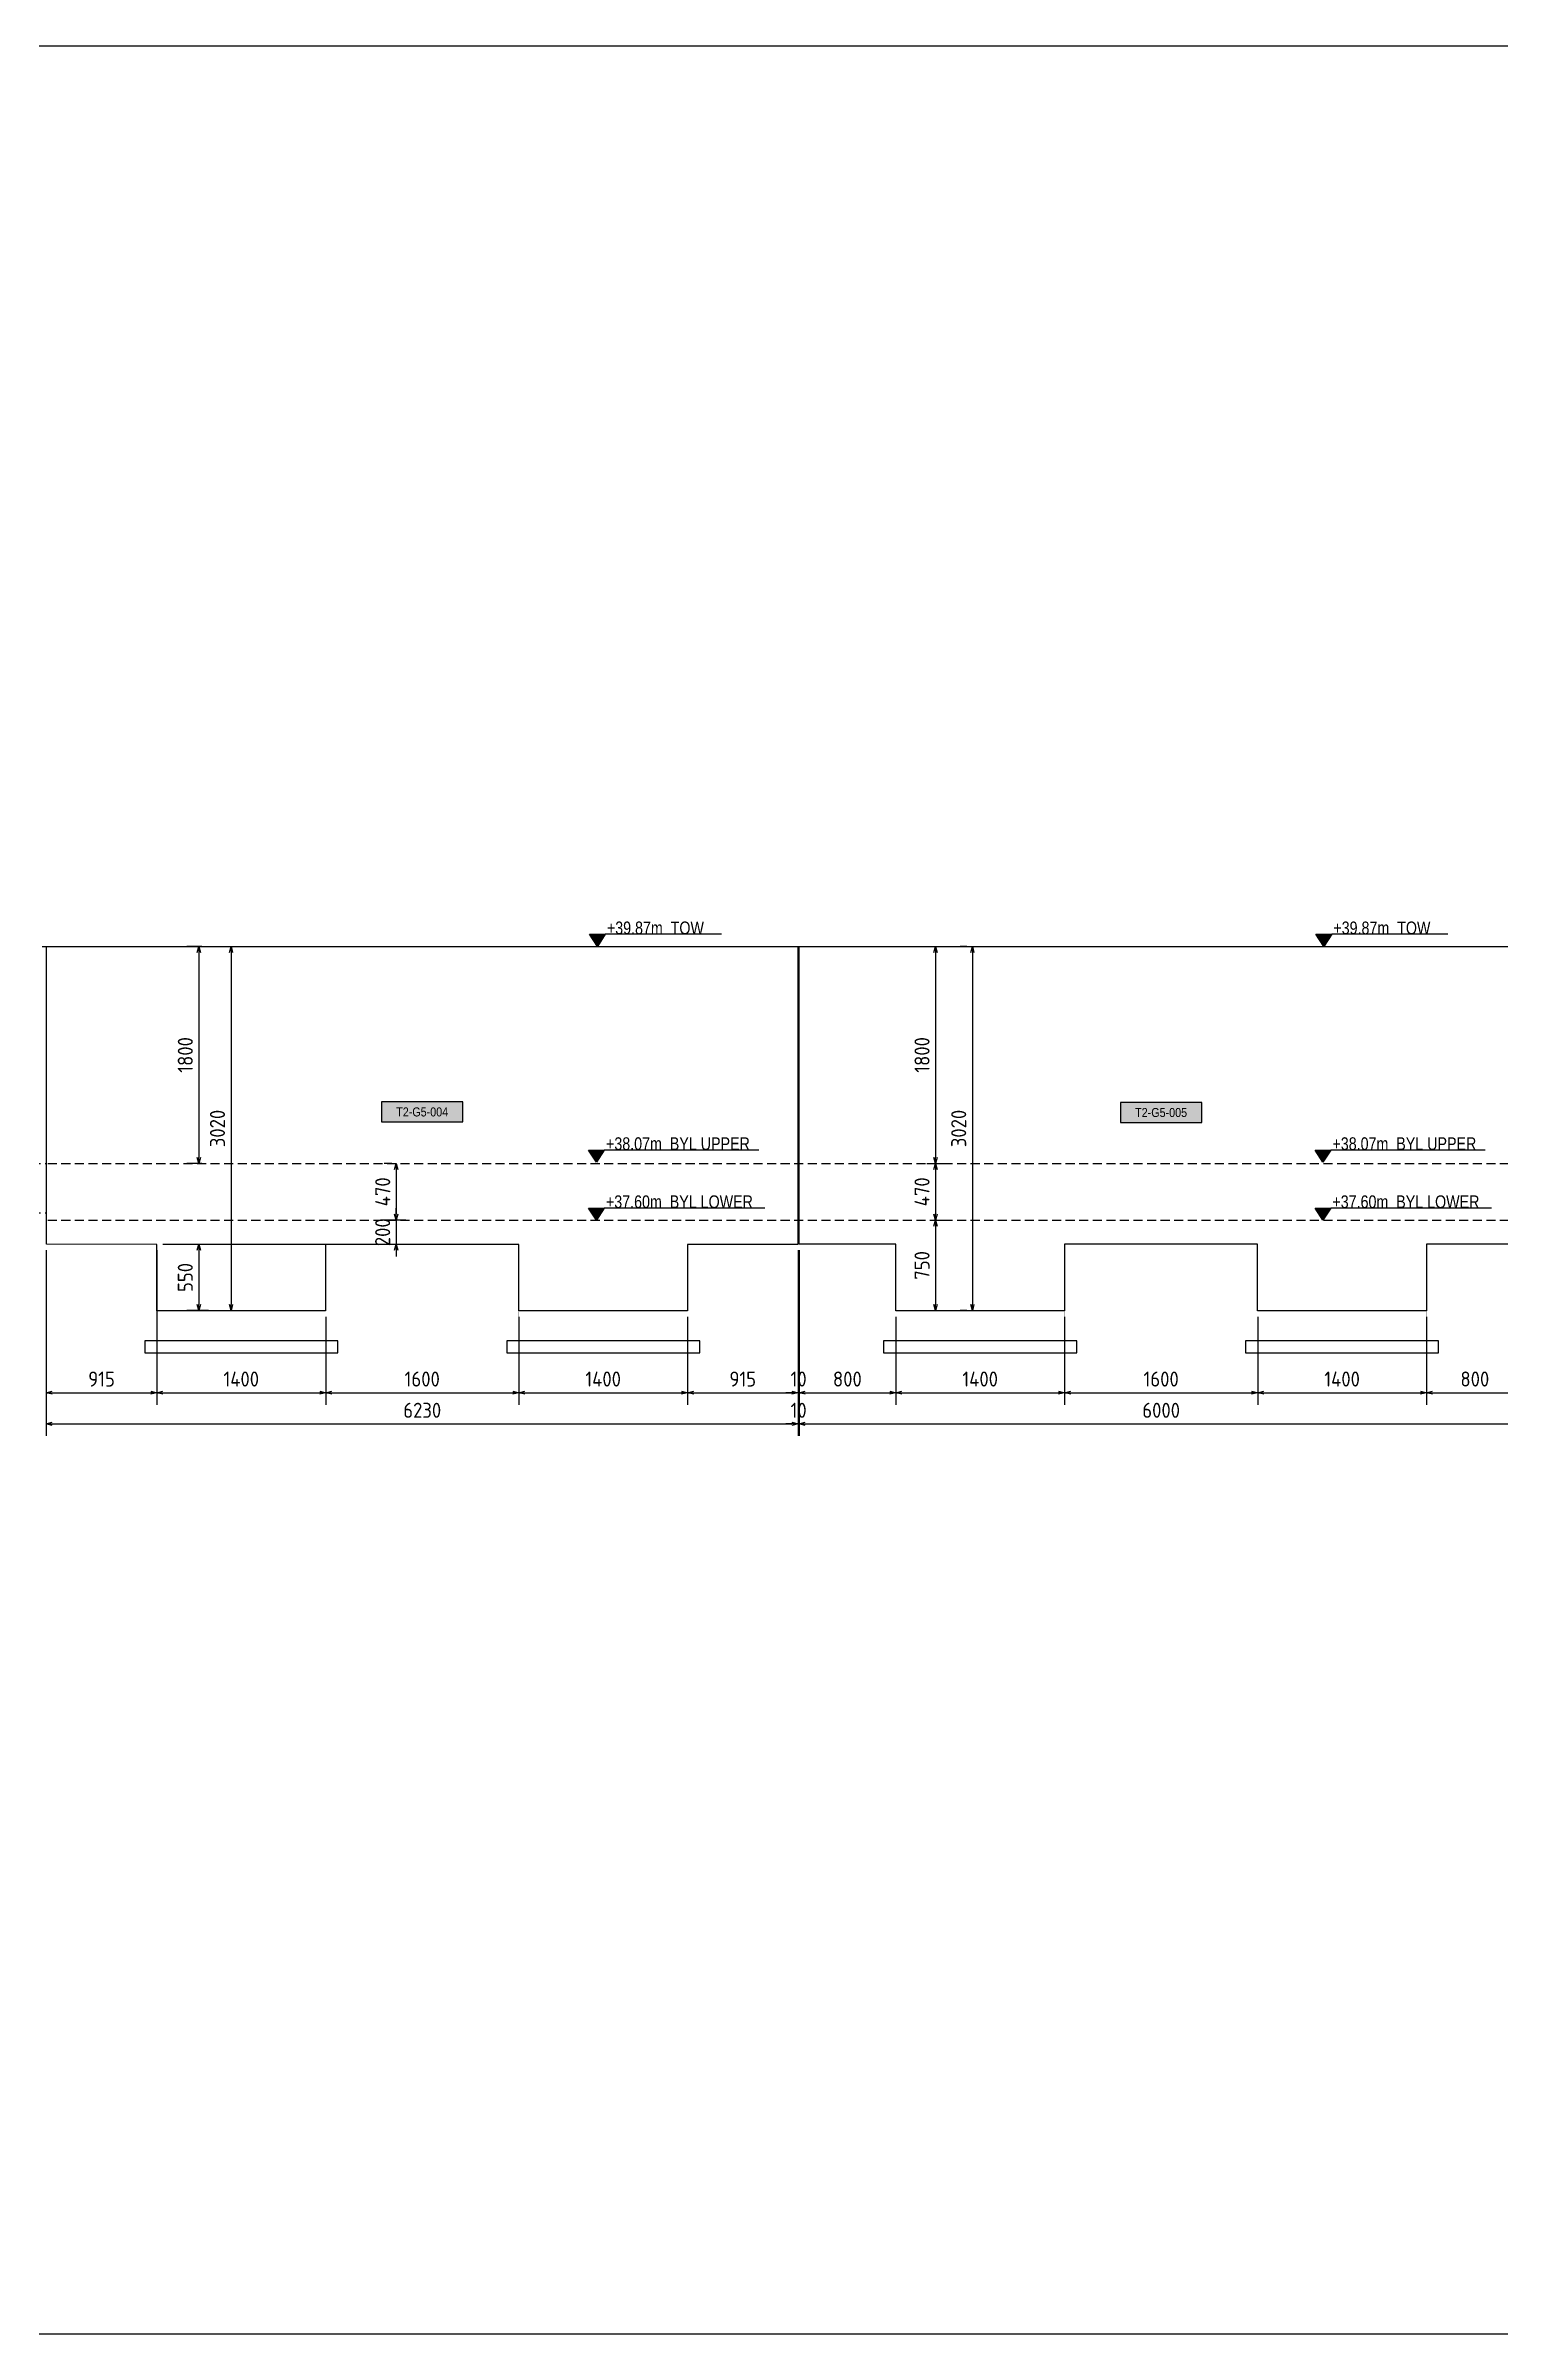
# Model space of a CAD drawing. Header units: centimetres. Extents: x -6122352 to 4157695, y -1694241 to 1947892.
# Drawn here: x 3341737 to 3353801, y 760801 to 779771 of the extents above; entities that cross this region are included whole.
import ezdxf
from ezdxf.enums import TextEntityAlignment as Align

# ---------------------------------------------------------------- set-up
doc = ezdxf.new("R2010")
doc.units = ezdxf.units.CM
doc.header["$MEASUREMENT"] = 0
doc.header["$PDMODE"] = 66
doc.header["$PDSIZE"] = 100
doc.linetypes.add('DASHED2', pattern=[0.375, 0.25, -0.125])
doc.linetypes.add('HIDDEN', pattern=[0.375, 0.25, -0.125])
for name, color, linetype in [('00-MI-DIM', 7, 'Continuous'), ('@MI-TYPE-02', 6, 'Continuous'), ('JML-Dimension', 1, 'Continuous'), ('PANEL-TAGS', 7, 'Continuous'), ('SECTION', 130, 'Continuous')]:
    doc.layers.add(name, color=color, linetype=linetype)
doc.styles.add('PANELTAG_STYLE', font='arial.ttf')
doc.styles.add('Schueco-BEMSTIL', font='isocpeur.ttf', dxfattribs={"width": 0.9})
doc.styles.add('txt-Pisa-std', font='arial.ttf', dxfattribs={"width": 0.8})
doc.dimstyles.new('MI- JWC-TXT-2.5 MM', dxfattribs={"dimscale": 1.5, "dimtxt": 2.5, "dimasz": 1, "dimexe": 2, "dimexo": 1, "dimgap": 1, "dimtad": 1, "dimdec": 0, "dimdsep": 46, "dimtxsty": 'Schueco-BEMSTIL', "dimblk": 'OPEN30', "dimcen": 0, "dimdle": 2, "dimclrd": 140, "dimclre": 8, "dimclrt": 40, "dimadec": 0, "dimazin": 2, "dimtfac": 1, "dimtdec": 0, "dimtix": 1, "dimtmove": 2, "dimatfit": 3, "dimldrblk": 'OPEN', "dimfxl": 2, "dimlwd": -1, "dimlwe": -1, "dimarcsym": 0})

# ---------------------------------------------------------------- blocks, each defined once
blk = doc.blocks.new('*U1106')
at = {"layer": 'JML-Dimension'}
h = blk.add_hatch(color=10, dxfattribs=at)
h.dxf.hatch_style = 1
h.paths.add_polyline_path([(0, 0), (-1.54, 2.37), (1.54, 2.37)])
blk.add_line((24.31, 2.37), (1.54, 2.37), dxfattribs=at)
blk.add_lwpolyline([(0, 0), (-1.54, 2.37), (1.54, 2.37), (0, 0)], dxfattribs=at)
at = {"color": 5, "style": 'txt-Pisa-std', "width": 0.8}
blk.add_attdef('+0.0', text='', height=2.5, dxfattribs=at).set_placement((1.87, 2.37), align=Align.BOTTOM_LEFT)
blk = doc.blocks.new('*U1108')
at = {"layer": 'JML-Dimension'}
h = blk.add_hatch(color=10, dxfattribs=at)
h.dxf.hatch_style = 1
h.paths.add_polyline_path([(0, 0), (-1.54, 2.37), (1.54, 2.37)])
blk.add_line((31.81, 2.37), (1.54, 2.37), dxfattribs=at)
blk.add_lwpolyline([(0, 0), (-1.54, 2.37), (1.54, 2.37), (0, 0)], dxfattribs=at)
at = {"color": 5, "style": 'txt-Pisa-std', "width": 0.8}
blk.add_attdef('+0.0', text='', height=2.5, dxfattribs=at).set_placement((1.87, 2.37), align=Align.BOTTOM_LEFT)
blk = doc.blocks.new('*U1107')
at = {"layer": 'JML-Dimension'}
h = blk.add_hatch(color=10, dxfattribs=at)
h.dxf.hatch_style = 1
h.paths.add_polyline_path([(0, 0), (-1.54, 2.37), (1.54, 2.37)])
blk.add_line((33.03, 2.37), (1.54, 2.37), dxfattribs=at)
blk.add_lwpolyline([(0, 0), (-1.54, 2.37), (1.54, 2.37), (0, 0)], dxfattribs=at)
at = {"color": 5, "style": 'txt-Pisa-std', "width": 0.8}
blk.add_attdef('+0.0', text='', height=2.5, dxfattribs=at).set_placement((1.87, 2.37), align=Align.BOTTOM_LEFT)
blk = doc.blocks.new('_Open30')
at = {"color": 0, "linetype": 'ByBlock', "lineweight": -2}
for p, q in [((-1, 0.27), (0, 0)), ((0, 0), (-1, -0.27)), ((0, 0), (-1, 0))]:
    blk.add_line(p, q, dxfattribs=at)
blk = doc.blocks.new('*D1142')
at = {"layer": '00-MI-DIM', "color": 8, "transparency": 16777216}
for p, q in [((3343031, 772306), (3342905, 772306)), ((3343031, 770506), (3342905, 770506))]:
    blk.add_line(p, q, dxfattribs=at)
at = {"layer": '00-MI-DIM', "color": 140, "transparency": 16777216}
blk.add_line((3343005, 772256), (3343005, 770556), dxfattribs=at)
at = {"layer": 'Defpoints', "color": 0, "transparency": 16777216}
for p in [(3343081, 772306), (3343005, 770506), (3343081, 770506)]:
    blk.add_point(p, dxfattribs=at)
at = {"layer": '00-MI-DIM', "color": 140, "transparency": 16777216, "xscale": 50, "yscale": 50, "zscale": 50}
for p, rotation in [((3343005, 772306), 90), ((3343005, 770506), 270)]:
    blk.add_blockref('_Open30', p, dxfattribs=dict(at, rotation=rotation))
at = {"layer": '00-MI-DIM', "color": 40, "transparency": 16777216, "insert": (3342893, 771406), "char_height": 125, "attachment_point": 5, "rotation": 90, "style": 'Schueco-BEMSTIL'}
blk.add_mtext('1800', dxfattribs=at)
blk = doc.blocks.new('_Open')
at = {"color": 0, "linetype": 'ByBlock', "lineweight": -2}
for p, q in [((-1, 0), (0, 0)), ((-1, 0), (0, 0)), ((0, 0), (-1, 0))]:
    blk.add_line(p, q, dxfattribs=at)
blk = doc.blocks.new('*D1143')
at = {"layer": '00-MI-DIM', "color": 8, "transparency": 16777216}
for p, q in [((3344604, 770506), (3344542, 770506)), ((3344721, 770036), (3344542, 770036))]:
    blk.add_line(p, q, dxfattribs=at)
at = {"layer": '00-MI-DIM', "color": 140, "transparency": 16777216}
blk.add_line((3344642, 770456), (3344642, 770086), dxfattribs=at)
at = {"layer": 'Defpoints', "color": 0, "transparency": 16777216}
for p in [(3344654, 770506), (3344642, 770036), (3344771, 770036)]:
    blk.add_point(p, dxfattribs=at)
at = {"layer": '00-MI-DIM', "color": 140, "transparency": 16777216, "xscale": 50, "yscale": 50, "zscale": 50}
for p, rotation in [((3344642, 770506), 90), ((3344642, 770036), 270)]:
    blk.add_blockref('_Open30', p, dxfattribs=dict(at, rotation=rotation))
at = {"layer": '00-MI-DIM', "color": 40, "transparency": 16777216, "insert": (3344530, 770271), "char_height": 125, "attachment_point": 5, "rotation": 90, "style": 'Schueco-BEMSTIL'}
blk.add_mtext('470', dxfattribs=at)
blk = doc.blocks.new('*D1144')
at = {"layer": '00-MI-DIM', "color": 8, "transparency": 16777216}
for p, q in [((3344721, 770036), (3344541, 770036)), ((3342707, 769836), (3344741, 769836))]:
    blk.add_line(p, q, dxfattribs=at)
at = {"layer": '00-MI-DIM', "color": 140, "transparency": 16777216}
for p, q in [((3344641, 770086), (3344641, 770136)), ((3344641, 770036), (3344641, 769836)), ((3344641, 769786), (3344641, 769736))]:
    blk.add_line(p, q, dxfattribs=at)
at = {"layer": 'Defpoints', "color": 0, "transparency": 16777216}
for p in [(3344771, 770036), (3342657, 769836), (3344641, 769836)]:
    blk.add_point(p, dxfattribs=at)
at = {"layer": '00-MI-DIM', "color": 140, "transparency": 16777216, "xscale": 50, "yscale": 50, "zscale": 50}
for p, rotation in [((3344641, 770036), 270), ((3344641, 769836), 90)]:
    blk.add_blockref('_Open30', p, dxfattribs=dict(at, rotation=rotation))
at = {"layer": '00-MI-DIM', "color": 40, "transparency": 16777216, "insert": (3344529, 769936), "char_height": 125, "attachment_point": 5, "rotation": 90, "style": 'Schueco-BEMSTIL'}
blk.add_mtext('200', dxfattribs=at)
blk = doc.blocks.new('*D1145')
at = {"layer": '00-MI-DIM', "color": 8, "transparency": 16777216}
for p, q in [((3342707, 769836), (3343105, 769836)), ((3343085, 769286), (3342905, 769286))]:
    blk.add_line(p, q, dxfattribs=at)
at = {"layer": '00-MI-DIM', "color": 140, "transparency": 16777216}
blk.add_line((3343005, 769786), (3343005, 769336), dxfattribs=at)
at = {"layer": 'Defpoints', "color": 0, "transparency": 16777216}
for p in [(3342657, 769836), (3343005, 769286), (3343135, 769286)]:
    blk.add_point(p, dxfattribs=at)
at = {"layer": '00-MI-DIM', "color": 140, "transparency": 16777216, "xscale": 50, "yscale": 50, "zscale": 50}
for p, rotation in [((3343005, 769836), 90), ((3343005, 769286), 270)]:
    blk.add_blockref('_Open30', p, dxfattribs=dict(at, rotation=rotation))
at = {"layer": '00-MI-DIM', "color": 40, "transparency": 16777216, "insert": (3342893, 769561), "char_height": 125, "attachment_point": 5, "rotation": 90, "style": 'Schueco-BEMSTIL'}
blk.add_mtext('550', dxfattribs=at)
blk = doc.blocks.new('*D1146')
at = {"layer": '00-MI-DIM', "color": 8, "transparency": 16777216}
for p, q in [((3343295, 772306), (3343372, 772306)), ((3343295, 769286), (3343372, 769286))]:
    blk.add_line(p, q, dxfattribs=at)
at = {"layer": '00-MI-DIM', "color": 140, "transparency": 16777216}
blk.add_line((3343272, 772256), (3343272, 769336), dxfattribs=at)
at = {"layer": 'Defpoints', "color": 0, "transparency": 16777216}
for p in [(3343245, 772306), (3343245, 769286), (3343272, 769286)]:
    blk.add_point(p, dxfattribs=at)
at = {"layer": '00-MI-DIM', "color": 140, "transparency": 16777216, "xscale": 50, "yscale": 50, "zscale": 50}
for p, rotation in [((3343272, 772306), 90), ((3343272, 769286), 270)]:
    blk.add_blockref('_Open30', p, dxfattribs=dict(at, rotation=rotation))
at = {"layer": '00-MI-DIM', "color": 40, "transparency": 16777216, "insert": (3343160, 770796), "char_height": 125, "attachment_point": 5, "rotation": 90, "style": 'Schueco-BEMSTIL'}
blk.add_mtext('3020', dxfattribs=at)
blk = doc.blocks.new('*D1147')
at = {"layer": '00-MI-DIM', "color": 8, "transparency": 16777216}
for p, q in [((3341741, 769786), (3341741, 768506)), ((3342657, 769786), (3342657, 768506))]:
    blk.add_line(p, q, dxfattribs=at)
at = {"layer": '00-MI-DIM', "color": 140, "transparency": 16777216}
blk.add_line((3341791, 768606), (3342607, 768606), dxfattribs=at)
at = {"layer": 'Defpoints', "color": 0, "transparency": 16777216}
for p in [(3341741, 769836), (3342657, 769836), (3342657, 768606)]:
    blk.add_point(p, dxfattribs=at)
at = {"layer": '00-MI-DIM', "color": 140, "transparency": 16777216, "xscale": 50, "yscale": 50, "zscale": 50, "rotation": 180}
blk.add_blockref('_Open30', (3341741, 768606), dxfattribs=at)
at = {"layer": '00-MI-DIM', "color": 140, "transparency": 16777216, "xscale": 50, "yscale": 50, "zscale": 50}
blk.add_blockref('_Open30', (3342657, 768606), dxfattribs=at)
at = {"layer": '00-MI-DIM', "color": 40, "transparency": 16777216, "insert": (3342199, 768719), "char_height": 125, "attachment_point": 5, "style": 'Schueco-BEMSTIL'}
blk.add_mtext('915', dxfattribs=at)
blk = doc.blocks.new('*D1148')
at = {"layer": '00-MI-DIM', "color": 8, "transparency": 16777216}
for p, q in [((3349039, 772306), (3349212, 772306)), ((3349039, 770506), (3349212, 770506))]:
    blk.add_line(p, q, dxfattribs=at)
at = {"layer": '00-MI-DIM', "color": 140, "transparency": 16777216}
blk.add_line((3349112, 772256), (3349112, 770556), dxfattribs=at)
at = {"layer": 'Defpoints', "color": 0, "transparency": 16777216}
for p in [(3348989, 772306), (3348989, 770506), (3349112, 770506)]:
    blk.add_point(p, dxfattribs=at)
at = {"layer": '00-MI-DIM', "color": 140, "transparency": 16777216, "xscale": 50, "yscale": 50, "zscale": 50}
for p, rotation in [((3349112, 772306), 90), ((3349112, 770506), 270)]:
    blk.add_blockref('_Open30', p, dxfattribs=dict(at, rotation=rotation))
at = {"layer": '00-MI-DIM', "color": 40, "transparency": 16777216, "insert": (3349000, 771406), "char_height": 125, "attachment_point": 5, "rotation": 90, "style": 'Schueco-BEMSTIL'}
blk.add_mtext('1800', dxfattribs=at)
blk = doc.blocks.new('*D1149')
at = {"layer": '00-MI-DIM', "color": 8, "transparency": 16777216}
for p, q in [((3349039, 770506), (3349212, 770506)), ((3349143, 770036), (3349212, 770036))]:
    blk.add_line(p, q, dxfattribs=at)
at = {"layer": '00-MI-DIM', "color": 140, "transparency": 16777216}
blk.add_line((3349112, 770456), (3349112, 770086), dxfattribs=at)
at = {"layer": 'Defpoints', "color": 0, "transparency": 16777216}
for p in [(3348989, 770506), (3349093, 770036), (3349112, 770036)]:
    blk.add_point(p, dxfattribs=at)
at = {"layer": '00-MI-DIM', "color": 140, "transparency": 16777216, "xscale": 50, "yscale": 50, "zscale": 50}
for p, rotation in [((3349112, 770506), 90), ((3349112, 770036), 270)]:
    blk.add_blockref('_Open30', p, dxfattribs=dict(at, rotation=rotation))
at = {"layer": '00-MI-DIM', "color": 40, "transparency": 16777216, "insert": (3349000, 770271), "char_height": 125, "attachment_point": 5, "rotation": 90, "style": 'Schueco-BEMSTIL'}
blk.add_mtext('470', dxfattribs=at)
blk = doc.blocks.new('*D1150')
at = {"layer": '00-MI-DIM', "color": 8, "transparency": 16777216}
for p, q in [((3349143, 770036), (3349212, 770036)), ((3349115, 769286), (3349212, 769286))]:
    blk.add_line(p, q, dxfattribs=at)
at = {"layer": '00-MI-DIM', "color": 140, "transparency": 16777216}
blk.add_line((3349112, 769986), (3349112, 769336), dxfattribs=at)
at = {"layer": 'Defpoints', "color": 0, "transparency": 16777216}
for p in [(3349093, 770036), (3349065, 769286), (3349112, 769286)]:
    blk.add_point(p, dxfattribs=at)
at = {"layer": '00-MI-DIM', "color": 140, "transparency": 16777216, "xscale": 50, "yscale": 50, "zscale": 50}
for p, rotation in [((3349112, 770036), 90), ((3349112, 769286), 270)]:
    blk.add_blockref('_Open30', p, dxfattribs=dict(at, rotation=rotation))
at = {"layer": '00-MI-DIM', "color": 40, "transparency": 16777216, "insert": (3349000, 769661), "char_height": 125, "attachment_point": 5, "rotation": 90, "style": 'Schueco-BEMSTIL'}
blk.add_mtext('750', dxfattribs=at)
blk = doc.blocks.new('*D1151')
at = {"layer": '00-MI-DIM', "color": 8, "transparency": 16777216}
for p, q in [((3349372, 772306), (3349317, 772306)), ((3349372, 769286), (3349317, 769286))]:
    blk.add_line(p, q, dxfattribs=at)
at = {"layer": '00-MI-DIM', "color": 140, "transparency": 16777216}
blk.add_line((3349417, 772256), (3349417, 769336), dxfattribs=at)
at = {"layer": 'Defpoints', "color": 0, "transparency": 16777216}
for p in [(3349422, 772306), (3349417, 769286), (3349422, 769286)]:
    blk.add_point(p, dxfattribs=at)
at = {"layer": '00-MI-DIM', "color": 140, "transparency": 16777216, "xscale": 50, "yscale": 50, "zscale": 50}
for p, rotation in [((3349417, 772306), 90), ((3349417, 769286), 270)]:
    blk.add_blockref('_Open30', p, dxfattribs=dict(at, rotation=rotation))
at = {"layer": '00-MI-DIM', "color": 40, "transparency": 16777216, "insert": (3349304, 770796), "char_height": 125, "attachment_point": 5, "rotation": 90, "style": 'Schueco-BEMSTIL'}
blk.add_mtext('3020', dxfattribs=at)
blk = doc.blocks.new('*D1152')
at = {"layer": '00-MI-DIM', "color": 8, "transparency": 16777216}
for p, q in [((3342657, 769786), (3342657, 768506)), ((3344057, 769236), (3344057, 768506))]:
    blk.add_line(p, q, dxfattribs=at)
at = {"layer": '00-MI-DIM', "color": 140, "transparency": 16777216}
blk.add_line((3342707, 768606), (3344007, 768606), dxfattribs=at)
at = {"layer": 'Defpoints', "color": 0, "transparency": 16777216}
for p in [(3342657, 769836), (3344057, 769286), (3344057, 768606)]:
    blk.add_point(p, dxfattribs=at)
at = {"layer": '00-MI-DIM', "color": 140, "transparency": 16777216, "xscale": 50, "yscale": 50, "zscale": 50, "rotation": 180}
blk.add_blockref('_Open30', (3342657, 768606), dxfattribs=at)
at = {"layer": '00-MI-DIM', "color": 140, "transparency": 16777216, "xscale": 50, "yscale": 50, "zscale": 50}
blk.add_blockref('_Open30', (3344057, 768606), dxfattribs=at)
at = {"layer": '00-MI-DIM', "color": 40, "transparency": 16777216, "insert": (3343357, 768719), "char_height": 125, "attachment_point": 5, "style": 'Schueco-BEMSTIL'}
blk.add_mtext('1400', dxfattribs=at)
blk = doc.blocks.new('*D1153')
at = {"layer": '00-MI-DIM', "color": 8, "transparency": 16777216}
for p, q in [((3344057, 769236), (3344057, 768506)), ((3345657, 769236), (3345657, 768506))]:
    blk.add_line(p, q, dxfattribs=at)
at = {"layer": '00-MI-DIM', "color": 140, "transparency": 16777216}
blk.add_line((3344107, 768606), (3345607, 768606), dxfattribs=at)
at = {"layer": 'Defpoints', "color": 0, "transparency": 16777216}
for p in [(3344057, 769286), (3345657, 769286), (3345657, 768606)]:
    blk.add_point(p, dxfattribs=at)
at = {"layer": '00-MI-DIM', "color": 140, "transparency": 16777216, "xscale": 50, "yscale": 50, "zscale": 50, "rotation": 180}
blk.add_blockref('_Open30', (3344057, 768606), dxfattribs=at)
at = {"layer": '00-MI-DIM', "color": 140, "transparency": 16777216, "xscale": 50, "yscale": 50, "zscale": 50}
blk.add_blockref('_Open30', (3345657, 768606), dxfattribs=at)
at = {"layer": '00-MI-DIM', "color": 40, "transparency": 16777216, "insert": (3344857, 768719), "char_height": 125, "attachment_point": 5, "style": 'Schueco-BEMSTIL'}
blk.add_mtext('1600', dxfattribs=at)
blk = doc.blocks.new('*D1154')
at = {"layer": '00-MI-DIM', "color": 8, "transparency": 16777216}
for p, q in [((3345657, 769236), (3345657, 768506)), ((3347057, 769236), (3347057, 768506))]:
    blk.add_line(p, q, dxfattribs=at)
at = {"layer": '00-MI-DIM', "color": 140, "transparency": 16777216}
blk.add_line((3345707, 768606), (3347007, 768606), dxfattribs=at)
at = {"layer": 'Defpoints', "color": 0, "transparency": 16777216}
for p in [(3345657, 769286), (3347057, 769286), (3347057, 768606)]:
    blk.add_point(p, dxfattribs=at)
at = {"layer": '00-MI-DIM', "color": 140, "transparency": 16777216, "xscale": 50, "yscale": 50, "zscale": 50, "rotation": 180}
blk.add_blockref('_Open30', (3345657, 768606), dxfattribs=at)
at = {"layer": '00-MI-DIM', "color": 140, "transparency": 16777216, "xscale": 50, "yscale": 50, "zscale": 50}
blk.add_blockref('_Open30', (3347057, 768606), dxfattribs=at)
at = {"layer": '00-MI-DIM', "color": 40, "transparency": 16777216, "insert": (3346357, 768719), "char_height": 125, "attachment_point": 5, "style": 'Schueco-BEMSTIL'}
blk.add_mtext('1400', dxfattribs=at)
blk = doc.blocks.new('*D1155')
at = {"layer": '00-MI-DIM', "color": 8, "transparency": 16777216}
for p, q in [((3347972, 769786), (3347972, 768506)), ((3347057, 769236), (3347057, 768506))]:
    blk.add_line(p, q, dxfattribs=at)
at = {"layer": '00-MI-DIM', "color": 140, "transparency": 16777216}
blk.add_line((3347107, 768606), (3347922, 768606), dxfattribs=at)
at = {"layer": 'Defpoints', "color": 0, "transparency": 16777216}
for p in [(3347972, 769836), (3347057, 769286), (3347972, 768606)]:
    blk.add_point(p, dxfattribs=at)
at = {"layer": '00-MI-DIM', "color": 140, "transparency": 16777216, "xscale": 50, "yscale": 50, "zscale": 50, "rotation": 180}
blk.add_blockref('_Open30', (3347057, 768606), dxfattribs=at)
at = {"layer": '00-MI-DIM', "color": 140, "transparency": 16777216, "xscale": 50, "yscale": 50, "zscale": 50}
blk.add_blockref('_Open30', (3347972, 768606), dxfattribs=at)
at = {"layer": '00-MI-DIM', "color": 40, "transparency": 16777216, "insert": (3347514, 768719), "char_height": 125, "attachment_point": 5, "style": 'Schueco-BEMSTIL'}
blk.add_mtext('915', dxfattribs=at)
blk = doc.blocks.new('*D1156')
at = {"layer": '00-MI-DIM', "color": 8, "transparency": 16777216}
for p, q in [((3347972, 769786), (3347972, 768506)), ((3347981, 769786), (3347981, 768506))]:
    blk.add_line(p, q, dxfattribs=at)
at = {"layer": '00-MI-DIM', "color": 140, "transparency": 16777216}
for p, q in [((3347922, 768606), (3347872, 768606)), ((3347972, 768606), (3347981, 768606)), ((3348031, 768606), (3348081, 768606))]:
    blk.add_line(p, q, dxfattribs=at)
at = {"layer": 'Defpoints', "color": 0, "transparency": 16777216}
for p in [(3347972, 769836), (3347981, 769836), (3347981, 768606)]:
    blk.add_point(p, dxfattribs=at)
at = {"layer": '00-MI-DIM', "color": 140, "transparency": 16777216, "xscale": 50, "yscale": 50, "zscale": 50}
blk.add_blockref('_Open30', (3347972, 768606), dxfattribs=at)
at = {"layer": '00-MI-DIM', "color": 140, "transparency": 16777216, "xscale": 50, "yscale": 50, "zscale": 50, "rotation": 180}
blk.add_blockref('_Open30', (3347981, 768606), dxfattribs=at)
at = {"layer": '00-MI-DIM', "color": 40, "transparency": 16777216, "insert": (3347977, 768719), "char_height": 125, "attachment_point": 5, "style": 'Schueco-BEMSTIL'}
blk.add_mtext('10', dxfattribs=at)
blk = doc.blocks.new('*D1157')
at = {"layer": '00-MI-DIM', "color": 8, "transparency": 16777216}
for p, q in [((3347981, 769786), (3347981, 768506)), ((3348782, 769236), (3348782, 768506))]:
    blk.add_line(p, q, dxfattribs=at)
at = {"layer": '00-MI-DIM', "color": 140, "transparency": 16777216}
blk.add_line((3348031, 768606), (3348732, 768606), dxfattribs=at)
at = {"layer": 'Defpoints', "color": 0, "transparency": 16777216}
for p in [(3347981, 769836), (3348782, 769286), (3348782, 768606)]:
    blk.add_point(p, dxfattribs=at)
at = {"layer": '00-MI-DIM', "color": 140, "transparency": 16777216, "xscale": 50, "yscale": 50, "zscale": 50, "rotation": 180}
blk.add_blockref('_Open30', (3347981, 768606), dxfattribs=at)
at = {"layer": '00-MI-DIM', "color": 140, "transparency": 16777216, "xscale": 50, "yscale": 50, "zscale": 50}
blk.add_blockref('_Open30', (3348782, 768606), dxfattribs=at)
at = {"layer": '00-MI-DIM', "color": 40, "transparency": 16777216, "insert": (3348381, 768719), "char_height": 125, "attachment_point": 5, "style": 'Schueco-BEMSTIL'}
blk.add_mtext('800', dxfattribs=at)
blk = doc.blocks.new('*D1158')
at = {"layer": '00-MI-DIM', "color": 8, "transparency": 16777216}
for p, q in [((3348782, 769236), (3348782, 768506)), ((3350182, 769236), (3350182, 768506))]:
    blk.add_line(p, q, dxfattribs=at)
at = {"layer": '00-MI-DIM', "color": 140, "transparency": 16777216}
blk.add_line((3348832, 768606), (3350132, 768606), dxfattribs=at)
at = {"layer": 'Defpoints', "color": 0, "transparency": 16777216}
for p in [(3348782, 769286), (3350182, 769286), (3350182, 768606)]:
    blk.add_point(p, dxfattribs=at)
at = {"layer": '00-MI-DIM', "color": 140, "transparency": 16777216, "xscale": 50, "yscale": 50, "zscale": 50, "rotation": 180}
blk.add_blockref('_Open30', (3348782, 768606), dxfattribs=at)
at = {"layer": '00-MI-DIM', "color": 140, "transparency": 16777216, "xscale": 50, "yscale": 50, "zscale": 50}
blk.add_blockref('_Open30', (3350182, 768606), dxfattribs=at)
at = {"layer": '00-MI-DIM', "color": 40, "transparency": 16777216, "insert": (3349482, 768719), "char_height": 125, "attachment_point": 5, "style": 'Schueco-BEMSTIL'}
blk.add_mtext('1400', dxfattribs=at)
blk = doc.blocks.new('*D1159')
at = {"layer": '00-MI-DIM', "color": 8, "transparency": 16777216}
for p, q in [((3350182, 769236), (3350182, 768506)), ((3351782, 769236), (3351782, 768506))]:
    blk.add_line(p, q, dxfattribs=at)
at = {"layer": '00-MI-DIM', "color": 140, "transparency": 16777216}
blk.add_line((3350232, 768606), (3351732, 768606), dxfattribs=at)
at = {"layer": 'Defpoints', "color": 0, "transparency": 16777216}
for p in [(3350182, 769286), (3351782, 769286), (3351782, 768606)]:
    blk.add_point(p, dxfattribs=at)
at = {"layer": '00-MI-DIM', "color": 140, "transparency": 16777216, "xscale": 50, "yscale": 50, "zscale": 50, "rotation": 180}
blk.add_blockref('_Open30', (3350182, 768606), dxfattribs=at)
at = {"layer": '00-MI-DIM', "color": 140, "transparency": 16777216, "xscale": 50, "yscale": 50, "zscale": 50}
blk.add_blockref('_Open30', (3351782, 768606), dxfattribs=at)
at = {"layer": '00-MI-DIM', "color": 40, "transparency": 16777216, "insert": (3350982, 768719), "char_height": 125, "attachment_point": 5, "style": 'Schueco-BEMSTIL'}
blk.add_mtext('1600', dxfattribs=at)
blk = doc.blocks.new('*D1160')
at = {"layer": '00-MI-DIM', "color": 8, "transparency": 16777216}
for p, q in [((3351782, 769236), (3351782, 768506)), ((3353182, 769236), (3353182, 768506))]:
    blk.add_line(p, q, dxfattribs=at)
at = {"layer": '00-MI-DIM', "color": 140, "transparency": 16777216}
blk.add_line((3351832, 768606), (3353132, 768606), dxfattribs=at)
at = {"layer": 'Defpoints', "color": 0, "transparency": 16777216}
for p in [(3351782, 769286), (3353182, 769286), (3353182, 768606)]:
    blk.add_point(p, dxfattribs=at)
at = {"layer": '00-MI-DIM', "color": 140, "transparency": 16777216, "xscale": 50, "yscale": 50, "zscale": 50, "rotation": 180}
blk.add_blockref('_Open30', (3351782, 768606), dxfattribs=at)
at = {"layer": '00-MI-DIM', "color": 140, "transparency": 16777216, "xscale": 50, "yscale": 50, "zscale": 50}
blk.add_blockref('_Open30', (3353182, 768606), dxfattribs=at)
at = {"layer": '00-MI-DIM', "color": 40, "transparency": 16777216, "insert": (3352482, 768719), "char_height": 125, "attachment_point": 5, "style": 'Schueco-BEMSTIL'}
blk.add_mtext('1400', dxfattribs=at)
blk = doc.blocks.new('*D1161')
at = {"layer": '00-MI-DIM', "color": 8, "transparency": 16777216}
for p, q in [((3353982, 769786), (3353982, 768506)), ((3353182, 769236), (3353182, 768506))]:
    blk.add_line(p, q, dxfattribs=at)
at = {"layer": '00-MI-DIM', "color": 140, "transparency": 16777216}
blk.add_line((3353232, 768606), (3353932, 768606), dxfattribs=at)
at = {"layer": 'Defpoints', "color": 0, "transparency": 16777216}
for p in [(3353982, 769836), (3353182, 769286), (3353982, 768606)]:
    blk.add_point(p, dxfattribs=at)
at = {"layer": '00-MI-DIM', "color": 140, "transparency": 16777216, "xscale": 50, "yscale": 50, "zscale": 50, "rotation": 180}
blk.add_blockref('_Open30', (3353182, 768606), dxfattribs=at)
at = {"layer": '00-MI-DIM', "color": 140, "transparency": 16777216, "xscale": 50, "yscale": 50, "zscale": 50}
blk.add_blockref('_Open30', (3353982, 768606), dxfattribs=at)
at = {"layer": '00-MI-DIM', "color": 40, "transparency": 16777216, "insert": (3353582, 768719), "char_height": 125, "attachment_point": 5, "style": 'Schueco-BEMSTIL'}
blk.add_mtext('800', dxfattribs=at)
blk = doc.blocks.new('*D1192')
at = {"layer": '00-MI-DIM', "color": 8, "transparency": 16777216}
for p, q in [((3341741, 769786), (3341741, 768247)), ((3347972, 769786), (3347972, 768247))]:
    blk.add_line(p, q, dxfattribs=at)
at = {"layer": '00-MI-DIM', "color": 140, "transparency": 16777216}
blk.add_line((3341791, 768347), (3347922, 768347), dxfattribs=at)
at = {"layer": 'Defpoints', "color": 0, "transparency": 16777216}
for p in [(3341741, 769836), (3347972, 769836), (3347972, 768347)]:
    blk.add_point(p, dxfattribs=at)
at = {"layer": '00-MI-DIM', "color": 140, "transparency": 16777216, "xscale": 50, "yscale": 50, "zscale": 50, "rotation": 180}
blk.add_blockref('_Open30', (3341741, 768347), dxfattribs=at)
at = {"layer": '00-MI-DIM', "color": 140, "transparency": 16777216, "xscale": 50, "yscale": 50, "zscale": 50}
blk.add_blockref('_Open30', (3347972, 768347), dxfattribs=at)
at = {"layer": '00-MI-DIM', "color": 40, "transparency": 16777216, "insert": (3344857, 768460), "char_height": 125, "attachment_point": 5, "style": 'Schueco-BEMSTIL'}
blk.add_mtext('6230', dxfattribs=at)
blk = doc.blocks.new('*D1193')
at = {"layer": '00-MI-DIM', "color": 8, "transparency": 16777216}
for p, q in [((3347972, 769786), (3347972, 768247)), ((3347981, 769786), (3347981, 768247))]:
    blk.add_line(p, q, dxfattribs=at)
at = {"layer": '00-MI-DIM', "color": 140, "transparency": 16777216}
for p, q in [((3347922, 768347), (3347872, 768347)), ((3347972, 768347), (3347981, 768347)), ((3348031, 768347), (3348081, 768347))]:
    blk.add_line(p, q, dxfattribs=at)
at = {"layer": 'Defpoints', "color": 0, "transparency": 16777216}
for p in [(3347972, 769836), (3347981, 769836), (3347981, 768347)]:
    blk.add_point(p, dxfattribs=at)
at = {"layer": '00-MI-DIM', "color": 140, "transparency": 16777216, "xscale": 50, "yscale": 50, "zscale": 50}
blk.add_blockref('_Open30', (3347972, 768347), dxfattribs=at)
at = {"layer": '00-MI-DIM', "color": 140, "transparency": 16777216, "xscale": 50, "yscale": 50, "zscale": 50, "rotation": 180}
blk.add_blockref('_Open30', (3347981, 768347), dxfattribs=at)
at = {"layer": '00-MI-DIM', "color": 40, "transparency": 16777216, "insert": (3347977, 768460), "char_height": 125, "attachment_point": 5, "style": 'Schueco-BEMSTIL'}
blk.add_mtext('10', dxfattribs=at)
blk = doc.blocks.new('*D1194')
at = {"layer": '00-MI-DIM', "color": 8, "transparency": 16777216}
for p, q in [((3347981, 769786), (3347981, 768247)), ((3353982, 769786), (3353982, 768247))]:
    blk.add_line(p, q, dxfattribs=at)
at = {"layer": '00-MI-DIM', "color": 140, "transparency": 16777216}
blk.add_line((3348031, 768347), (3353932, 768347), dxfattribs=at)
at = {"layer": 'Defpoints', "color": 0, "transparency": 16777216}
for p in [(3347981, 769836), (3353982, 769836), (3353982, 768347)]:
    blk.add_point(p, dxfattribs=at)
at = {"layer": '00-MI-DIM', "color": 140, "transparency": 16777216, "xscale": 50, "yscale": 50, "zscale": 50, "rotation": 180}
blk.add_blockref('_Open30', (3347981, 768347), dxfattribs=at)
at = {"layer": '00-MI-DIM', "color": 140, "transparency": 16777216, "xscale": 50, "yscale": 50, "zscale": 50}
blk.add_blockref('_Open30', (3353982, 768347), dxfattribs=at)
at = {"layer": '00-MI-DIM', "color": 40, "transparency": 16777216, "insert": (3350982, 768460), "char_height": 125, "attachment_point": 5, "style": 'Schueco-BEMSTIL'}
blk.add_mtext('6000', dxfattribs=at)
blk = doc.blocks.new('T2-ELE FT')
at = {"color": 12, "linetype": 'HIDDEN', "ltscale": 5, "const_width": 2}
blk.add_lwpolyline([(30306558, 1676366), (30306558, 1676866), (30307958, 1676866), (30307958, 1676366)], dxfattribs=at)
at = {"color": 12, "ltscale": 20, "const_width": 2}
blk.add_lwpolyline([(30306558, 1676366), (30307958, 1676366), (30307958, 1676116), (30306558, 1676116)], close=True, dxfattribs=at)
at = {"color": 8, "ltscale": 20}
blk.add_lwpolyline([(30306458, 1676116), (30308058, 1676116), (30308058, 1676016), (30306458, 1676016)], close=True, dxfattribs=at)
blk = doc.blocks.new('PANELTAG')
at = {"layer": 'PANEL-TAGS', "color": 1}
blk.add_lwpolyline([(-13.5, -3.3), (13.5, -3.3), (13.5, 3.3), (-13.5, 3.3)], close=True, dxfattribs=at)
at = {"layer": 'PANEL-TAGS', "color": 40, "true_color": 0xffd700}
blk.add_solid([(-13.5, -3.3), (13.5, -3.3), (-13.5, 3.3), (13.5, 3.3)], dxfattribs=at)
at = {"layer": 'PANEL-TAGS', "color": 5, "style": 'PANELTAG_STYLE', "width": 0.85}
blk.add_attdef('TAGNO', text='', height=3, dxfattribs=at).set_placement((0, 0), align=Align.MIDDLE)

msp = doc.modelspace()

# ---------------------------------------------------------------- linework, layer by layer
at = {"layer": '00-MI-DIM', "color": 6}
msp.add_lwpolyline([(3287503.15085, 779771.48504), (3558622.67476, 779771.48504), (3558622.67476, 760800.78134), (3287503.15085, 760800.78134)], close=True, dxfattribs=at)
at = {"layer": '@MI-TYPE-02', "color": 160, "linetype": 'DASHED2', "ltscale": 300}
for points in [[(3322356.01053, 772305.70882), (3342854.85455, 772305.70882)], [(3341727.63764, 772305.70882), (3362226.48166, 772305.70882)], [(3322381.20457, 770505.70886), (3341741.45376, 770505.70886)], [(3341752.83168, 770505.70886), (3384031.7694, 770505.70886)], [(3322381.20457, 770095.70886), (3341741.33254, 770095.70886)], [(3341752.83168, 770035.70886), (3384031.7694, 770035.70886)]]:
    msp.add_lwpolyline(points, dxfattribs=at)
at = {"layer": '@MI-TYPE-02', "color": 30}
msp.add_lwpolyline([(3341741.98591, 772305.70882), (3347971.7694, 772305.66412), (3347971.7694, 769835.71893), (3347056.80692, 769835.71893), (3347056.80692, 769285.71893), (3345656.80692, 769285.71893), (3345656.80692, 769835.71893), (3344056.5194, 769835.71893), (3344056.5194, 769285.71893), (3342656.5194, 769285.71893), (3342656.5194, 769835.71893), (3341741.27343, 769835.76362)], close=True, dxfattribs=at)
msp.add_lwpolyline([(3347981.98591, 772305.75352), (3353981.7694, 772305.70882), (3353981.7694, 769835.76362), (3353181.80692, 769835.76362), (3353181.80692, 769285.76362), (3351781.80692, 769285.76362), (3351781.80692, 769835.76362), (3350181.5194, 769835.76362), (3350181.5194, 769285.76362), (3348781.5194, 769285.76362), (3348781.5194, 769835.76362), (3347981.27343, 769835.80832), (3347981.98591, 772305.75352)], dxfattribs=at)

# ---------------------------------------------------------------- block references
at = {"color": 2, "xscale": -1}
for p in [(33650614.68096, -907080.15484), (33653614.96848, -907080.15484), (33656739.68096, -907080.11014), (33659739.96848, -907080.15484)]:
    msp.add_blockref('T2-ELE FT', p, dxfattribs=at)
at = {"layer": 'PANEL-TAGS', "color": 30}
ref = msp.add_blockref('PANELTAG', (3344856.69107, 770933.31604), dxfattribs=dict(at, xscale=25, yscale=25, zscale=25))
ref.add_attrib('TAGNO', 'T2-G5-004', dxfattribs={"color": 5, "height": 75, "style": 'PANELTAG_STYLE', "width": 0.85}).set_placement((3344856.69107, 770933.31604), align=Align.MIDDLE_CENTER)
ref = msp.add_blockref('PANELTAG', (3350981.6909, 770928.58992), dxfattribs=dict(at, xscale=25, yscale=25, zscale=25))
ref.add_attrib('TAGNO', 'T2-G5-005', dxfattribs={"color": 5, "height": 75, "style": 'PANELTAG_STYLE', "width": 0.85}).set_placement((3350981.6909, 770928.58992), align=Align.MIDDLE_CENTER)
at = {"layer": 'SECTION', "color": 6}
ref = msp.add_blockref('*U1106', (3346308.58927, 772305.70882), dxfattribs=dict(at, xscale=42.30147098076819, yscale=42.30147098076819, zscale=42.30147098076819))
ref.add_attrib('+0.0', '+39.87m  TOW', (3346387.71792, 772405.96589), dxfattribs={"layer": 'JML-Dimension', "color": 5, "height": 105.7536775, "style": 'txt-Pisa-std', "width": 0.8})
ref = msp.add_blockref('*U1106', (3352330.31354, 772305.70882), dxfattribs=dict(at, xscale=42.30147098076819, yscale=42.30147098076819, zscale=42.30147098076819))
ref.add_attrib('+0.0', '+39.87m  TOW', (3352409.44219, 772405.96589), dxfattribs={"layer": 'JML-Dimension', "color": 5, "height": 105.7536775, "style": 'txt-Pisa-std', "width": 0.8})
ref = msp.add_blockref('*U1108', (3346301.29578, 770516.90995), dxfattribs=dict(at, xscale=42.30147098076819, yscale=42.30147098076819, zscale=42.30147098076819))
ref.add_attrib('+0.0', '+38.07m  BYL UPPER', (3346380.42443, 770617.16702), dxfattribs={"layer": 'JML-Dimension', "color": 5, "height": 105.7536775, "style": 'txt-Pisa-std', "width": 0.8})
ref = msp.add_blockref('*U1108', (3352323.02005, 770516.90995), dxfattribs=dict(at, xscale=42.30147098076819, yscale=42.30147098076819, zscale=42.30147098076819))
ref.add_attrib('+0.0', '+38.07m  BYL UPPER', (3352402.1487, 770617.16702), dxfattribs={"layer": 'JML-Dimension', "color": 5, "height": 105.7536775, "style": 'txt-Pisa-std', "width": 0.8})
ref = msp.add_blockref('*U1107', (3346300.75577, 770035.70886), dxfattribs=dict(at, xscale=42.30147098076819, yscale=42.30147098076819, zscale=42.30147098076819))
ref.add_attrib('+0.0', '+37.60m  BYL LOWER', (3346379.88442, 770135.96593), dxfattribs={"layer": 'JML-Dimension', "color": 5, "height": 105.7536775, "style": 'txt-Pisa-std', "width": 0.8})
ref = msp.add_blockref('*U1107', (3352322.48005, 770035.70886), dxfattribs=dict(at, xscale=42.30147098076819, yscale=42.30147098076819, zscale=42.30147098076819))
ref.add_attrib('+0.0', '+37.60m  BYL LOWER', (3352401.6087, 770135.96593), dxfattribs={"layer": 'JML-Dimension', "color": 5, "height": 105.7536775, "style": 'txt-Pisa-std', "width": 0.8})

# ---------------------------------------------------------------- dimensions: what is measured, and where the dimension line sits
at = {"layer": '00-MI-DIM', "color": 30}
for base, p1, p2, picture, middle in [((3343005.20474, 770505.70886), (3343081.11422, 772305.69921), (3343081.11422, 770505.70886), '*D1142', (3342892.70474, 771405.70404)), ((3343272.12353, 769285.71893), (3343245.19626, 772305.69803), (3343245.19626, 769285.71893), '*D1146', (3343159.62353, 770795.70848)), ((3349112.49037, 770505.70886), (3348989.37061, 772305.70882), (3348989.37061, 770505.70886), '*D1148', (3348999.99037, 771405.70884)), ((3349416.66448, 769285.76362), (3349422.3762, 772305.74279), (3349422.3762, 769285.76362), '*D1151', (3349304.16448, 770795.75321)), ((3344642.42711, 770035.70886), (3344653.53684, 770505.70886), (3344771.21459, 770035.70886), '*D1143', (3344529.92711, 770270.70886)), ((3349112.49037, 770035.70886), (3348989.37061, 770505.70886), (3349093.09335, 770035.70886), '*D1149', (3348999.99037, 770270.70886)), ((3344641.42711, 769835.71893), (3344771.21459, 770035.70886), (3342656.5194, 769835.71893), '*D1144', (3344528.92711, 769935.71389)), ((3349112.49037, 769285.76362), (3349093.09335, 770035.70886), (3349064.55736, 769285.76362), '*D1150', (3348999.99037, 769660.73624)), ((3343005.20474, 769285.71893), (3342656.5194, 769835.71893), (3343134.99222, 769285.71893), '*D1145', (3342892.70474, 769560.71893))]:
    dim = msp.add_linear_dim(base=base, p1=p1, p2=p2, angle=90, dimstyle='MI- JWC-TXT-2.5 MM', dxfattribs=at)
    dim.commit()
    dim.dimension.update_dxf_attribs({"geometry": picture, "text_midpoint": middle})
for base, p1, p2, picture, middle in [((3342656.5194, 768606.18455), (3341741.27343, 769835.76362), (3342656.5194, 769835.71893), '*D1147', (3342198.89641, 768718.68455)), ((3347971.7694, 768347.2823), (3341741.27343, 769835.76362), (3347971.7694, 769835.76362), '*D1192', (3344856.52141, 768459.7823)), ((3344056.5194, 768606.18455), (3342656.5194, 769835.71893), (3344056.5194, 769285.71893), '*D1152', (3343356.5194, 768718.68455)), ((3347971.7694, 768606.18455), (3347056.80692, 769285.71893), (3347971.7694, 769835.71893), '*D1155', (3347514.28816, 768718.68455)), ((3347981.27343, 768606.18455), (3347971.7694, 769835.71893), (3347981.27343, 769835.80832), '*D1156', (3347976.52141, 768718.68455)), ((3347981.27343, 768347.2823), (3347971.7694, 769835.76362), (3347981.27343, 769835.80832), '*D1193', (3347976.52141, 768459.7823)), ((3348781.5194, 768606.18455), (3347981.27343, 769835.80832), (3348781.5194, 769285.76362), '*D1157', (3348381.39641, 768718.68455)), ((3353981.7694, 768347.2823), (3347981.27343, 769835.80832), (3353981.7694, 769835.76362), '*D1194', (3350981.52141, 768459.7823)), ((3353981.7694, 768606.18455), (3353181.80692, 769285.76362), (3353981.7694, 769835.76362), '*D1161', (3353581.78816, 768718.68455)), ((3345656.80692, 768606.18455), (3344056.5194, 769285.71893), (3345656.80692, 769285.71893), '*D1153', (3344856.66316, 768718.68455)), ((3347056.80692, 768606.18455), (3345656.80692, 769285.71893), (3347056.80692, 769285.71893), '*D1154', (3346356.80692, 768718.68455)), ((3350181.5194, 768606.18455), (3348781.5194, 769285.76362), (3350181.5194, 769285.76362), '*D1158', (3349481.5194, 768718.68455)), ((3351781.80692, 768606.18455), (3350181.5194, 769285.76362), (3351781.80692, 769285.76362), '*D1159', (3350981.66316, 768718.68455)), ((3353181.80692, 768606.18455), (3351781.80692, 769285.76362), (3353181.80692, 769285.76362), '*D1160', (3352481.80692, 768718.68455))]:
    dim = msp.add_linear_dim(base=base, p1=p1, p2=p2, dimstyle='MI- JWC-TXT-2.5 MM', dxfattribs=at)
    dim.commit()
    dim.dimension.update_dxf_attribs({"geometry": picture, "text_midpoint": middle})

doc.saveas('drawing.dxf')
